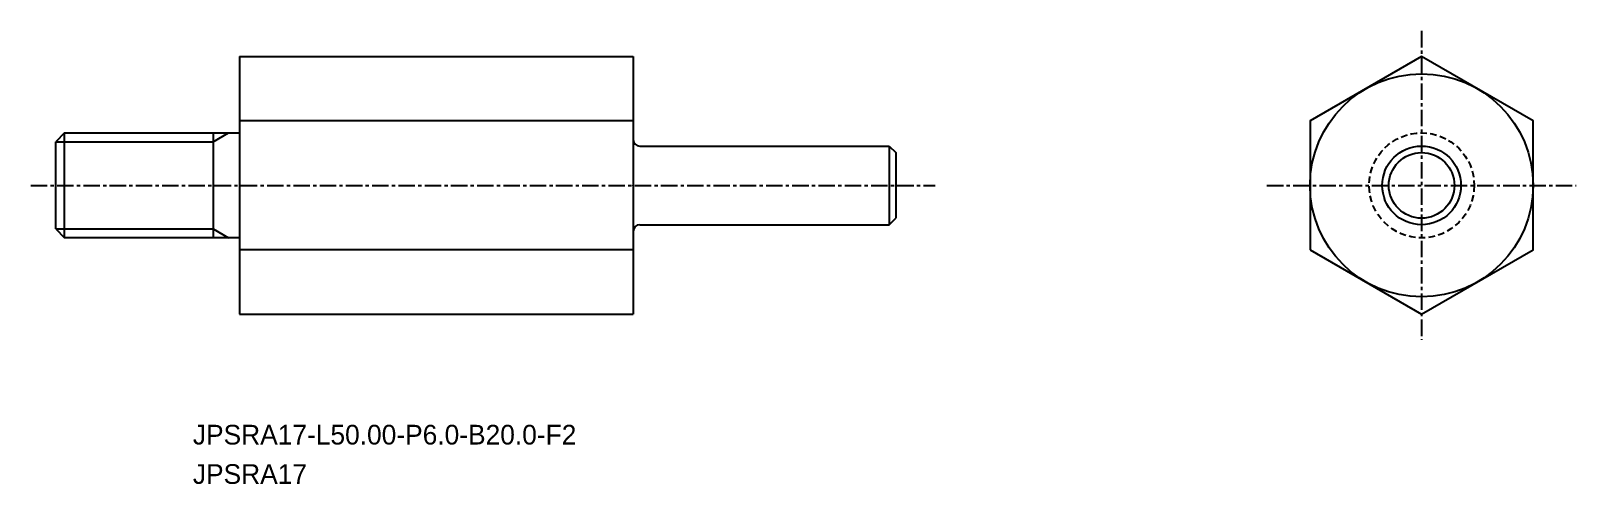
# Model space of a CAD drawing. Extents: x -1813 to -1695, y -606 to -572.
import ezdxf

# ---------------------------------------------------------------- set-up
doc = ezdxf.new("R2010")
doc.units = 0
doc.linetypes.add('CENTER', pattern=[2, 1.25, -0.25, 0.25, -0.25])
doc.linetypes.add('DASHED', pattern=[0.75, 0.5, -0.25])
doc.layers.get('0').update_dxf_attribs({"linetype": 'CONTINUOUS'})
doc.layers.add('CENTER', color=1, linetype='CENTER')

msp = doc.modelspace()

# ---------------------------------------------------------------- linework, layer by layer
at = {"color": 7, "linetype": 'CONTINUOUS'}
for p, q in [((-1797.02, -573.88), (-1767.02, -573.88)), ((-1797.02, -573.88), (-1797.02, -593.51)), ((-1767.02, -573.88), (-1767.02, -593.51)), ((-1810.34, -579.7), (-1811.02, -580.37)), ((-1810.34, -587.7), (-1810.34, -579.7)), ((-1810.34, -579.7), (-1797.02, -579.7)), ((-1799.02, -579.7), (-1799.02, -587.7)), ((-1811.02, -587.02), (-1811.02, -580.37)), ((-1747.52, -580.7), (-1747.52, -586.7)), ((-1747.02, -581.2), (-1747.02, -586.2)), ((-1811.02, -587.02), (-1810.34, -587.7)), ((-1797.02, -587.7), (-1810.34, -587.7)), ((-1797.02, -593.51), (-1767.02, -593.51))]:
    msp.add_line(p, q, dxfattribs=at)
for p, q in [((-1767.02, -578.79), (-1797.02, -578.79)), ((-1766.52, -580.7), (-1747.52, -580.7)), ((-1747.52, -580.7), (-1747.02, -581.2)), ((-1766.52, -586.7), (-1747.52, -586.7)), ((-1747.52, -586.7), (-1747.02, -586.2)), ((-1767.02, -588.61), (-1797.02, -588.61))]:
    msp.add_line(p, q)
at = {"color": 3, "linetype": 'CONTINUOUS'}
for p, q in [((-1799.02, -580.37), (-1797.85, -579.7)), ((-1811.02, -580.37), (-1799.02, -580.37)), ((-1811.02, -587.02), (-1799.02, -587.02)), ((-1799.02, -587.02), (-1797.85, -587.7))]:
    msp.add_line(p, q, dxfattribs=at)
msp.add_lwpolyline([(-1715.47, -588.61), (-1706.97, -593.51), (-1698.47, -588.61), (-1698.47, -578.79), (-1706.97, -573.88), (-1715.47, -578.79)], close=True)
at = {"linetype": 'CONTINUOUS'}
msp.add_circle((-1706.97, -583.7), 8.5, dxfattribs=at)
at = {"color": 3, "linetype": 'DASHED'}
msp.add_circle((-1706.97, -583.7), 4, dxfattribs=at)
for radius in [3, 2.5]:
    msp.add_circle((-1706.97, -583.7), radius)
for centre, start, end in [((-1766.52, -580.2), 180, 270), ((-1766.52, -587.2), 90, 180)]:
    msp.add_arc(centre, 0.5, start, end)
at = {"color": 7, "linetype": 'CONTINUOUS'}
msp.add_point((-1767.02, -583.7), dxfattribs=at)
at = {"layer": 'CENTER', "color": 1, "linetype": 'CENTER'}
for p, q in [((-1706.97, -571.93), (-1706.97, -595.47)), ((-1812.91, -583.7), (-1744.03, -583.7)), ((-1718.75, -583.7), (-1695.2, -583.7))]:
    msp.add_line(p, q, dxfattribs=at)

# ---------------------------------------------------------------- texts
for s, p in [('JPSRA17-L50.00-P6.0-B20.0-F2', (-1800.57, -603.45)), ('JPSRA17', (-1800.57, -606.45))]:
    msp.add_text(s, height=1.5).set_placement(p)

doc.saveas('drawing.dxf')
